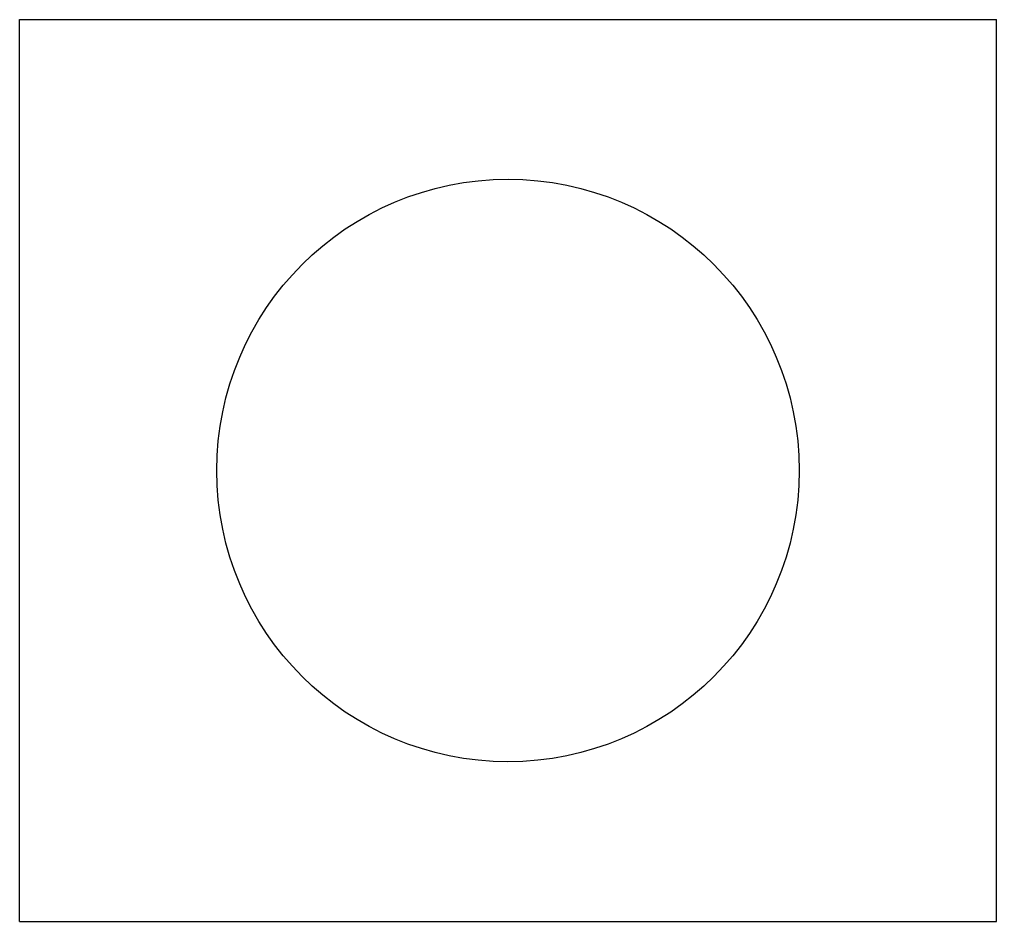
# Model space of a CAD drawing. Extents: x 95 to 355, y 15 to 255.
import ezdxf

# ---------------------------------------------------------------- set-up
doc = ezdxf.new("R2010")
doc.units = 0
doc.layers.get('0').update_dxf_attribs({"linetype": 'CONTINUOUS'})

msp = doc.modelspace()

# ---------------------------------------------------------------- linework, layer by layer
at = {"color": 54, "linetype": 'CONTINUOUS'}
for p, q in [((95, 255), (355, 255)), ((95, 15), (95, 255)), ((355, 15), (355, 255)), ((95, 15), (355, 15))]:
    msp.add_line(p, q, dxfattribs=at)
at = {"color": 94, "linetype": 'CONTINUOUS'}
msp.add_circle((225, 135), 77.5, dxfattribs=at)

doc.saveas('drawing.dxf')
